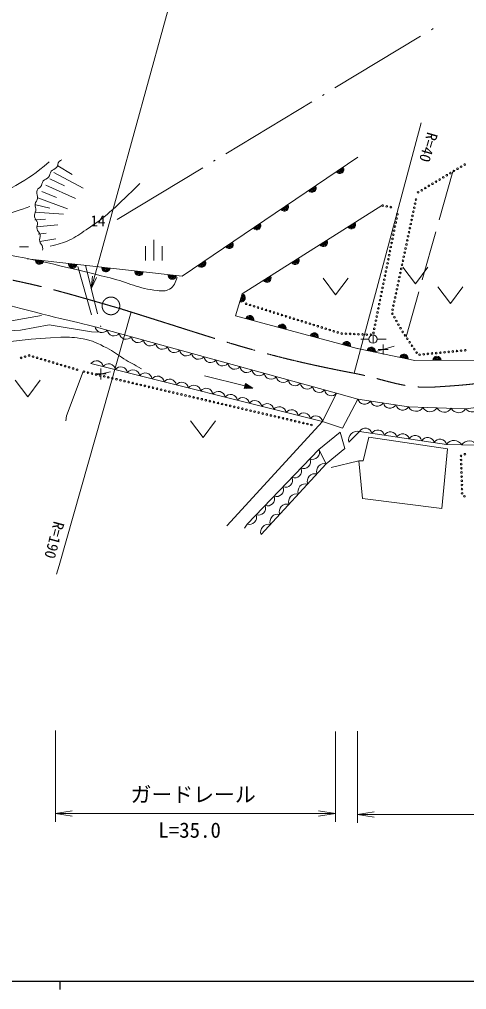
# Model space of a CAD drawing. Units: millimetres, scale not verified. Extents: x 40000 to 680000, y 20000 to 380000.
# Drawn here: x 163174 to 216739, y 204000 to 320319 of the extents above; entities that cross this region are included whole.
import ezdxf
from ezdxf.enums import TextEntityAlignment as Align

# ---------------------------------------------------------------- set-up
doc = ezdxf.new("R2010")
doc.units = ezdxf.units.MM
doc.header["$LTSCALE"] = 1000
for name, pattern in [('CHAIN', [18.5, 12, -1.5, 3.5, -1.5]), ('DASHED', [7.5, 6, -1.5]), ('LONG_DASHED_DOTTED', [15.25, 12, -1.5, 0.25, -1.5])]:
    doc.linetypes.add(name, pattern=pattern)
for name, color, linetype, lineweight in [('M-BMK', 2, 'CHAIN', 13), ('M-STR-HTXT', 7, 'Continuous', 13), ('M-TTL-BAND', 7, 'Continuous', 25), ('M-WORK', 1, 'Continuous', 13)]:
    doc.layers.add(name, color=color, linetype=linetype, lineweight=lineweight)
doc.styles.add('ＭＳ ゴシック', font='')
doc.styles.get('ＭＳ ゴシック').set_extended_font_data('MS Gothic')

# ---------------------------------------------------------------- blocks, each defined once
blk = doc.blocks.new('plus')
at = {"color": 0, "linetype": 'Continuous', "lineweight": -2}
for p, q in [((-1.25, 0), (1.25, 0)), ((0, -1.25), (0, 1.25))]:
    blk.add_line(p, q, dxfattribs=at)
blk = doc.blocks.new('open_arrow')
at = {"color": 0, "linetype": 'Continuous', "lineweight": -2}
blk.add_lwpolyline([(7.5, 1.25), (0, 0), (7.5, -1.25)], dxfattribs=at)

msp = doc.modelspace()

# ---------------------------------------------------------------- linework, layer by layer
at = {"layer": 'M-BMK'}
msp.add_circle((174139, 285969), 1058, dxfattribs=at)
for points, knots in [([(75211, 295703), (97440, 294593), (103120, 294359), (120992, 293220), (130689, 292602), (136151, 292586), (145811, 291540), (151210, 290955), (154242, 290610), (159578, 289601), (165743, 288434), (167876, 287775), (175154, 285671)], [0, 0, 0, 0, 1, 1, 1, 2, 2, 2, 3, 3, 3, 4, 4, 4, 4]), ([(175154, 285671), (188306, 281569), (192073, 280034), (203262, 277895), (207035, 277174), (209124, 276007), (212957, 276247), (217031, 276501), (219342, 276707), (223313, 277651), (223986, 277811), (224350, 277951), (225008, 278168), (226568, 278684), (227461, 278930), (228972, 279575), (235340, 282295), (238353, 285032), (244800, 287561), (247715, 288705), (249464, 289210), (252584, 289486), (254842, 289686), (256126, 289704), (258387, 289543), (259783, 289444), (260539, 289168), (261920, 288940), (265045, 288425), (266056, 288303), (269942, 287763)], [0, 0, 0, 0, 1, 1, 1, 2, 2, 2, 3, 3, 3, 4, 4, 4, 5, 5, 5, 6, 6, 6, 7, 7, 7, 8, 8, 8, 9, 9, 9, 10, 10, 10, 10])]:
    msp.add_open_spline(points, degree=3, knots=knots, dxfattribs=at)
at = {"layer": 'M-STR-HTXT'}
for p, q in [((203262, 277895), (211310, 307902)), ((167947, 254849), (176548, 285264)), ((167630, 253820), (167947, 254849)), ((167500, 235055), (167500, 224109)), ((203683, 235002), (203683, 223990)), ((201022, 234949), (201022, 224109)), ((167500, 225109), (201022, 225109)), ((203683, 224990), (245910, 224990))]:
    msp.add_line(p, q, dxfattribs=at)
msp.add_lwpolyline([(171780, 288012), (182075, 325448), (206320, 325383)], dxfattribs=at)
at = {"layer": 'M-TTL-BAND'}
for p, q in [((40000, 205000), (579000, 205000)), ((168000, 205000), (168000, 204000))]:
    msp.add_line(p, q, dxfattribs=at)
at = {"layer": 'M-WORK', "linetype": 'LONG_DASHED_DOTTED'}
msp.add_line((174864, 296324), (213758, 319834), dxfattribs=at)
at = {"layer": 'M-WORK'}
for p, q in [((167772, 302743), (169502, 301729)), ((167291, 301983), (170818, 300075)), ((166328, 300462), (169882, 298845)), ((166809, 301223), (168558, 300353)), ((165365, 298941), (168939, 297605)), ((165846, 299702), (167609, 298972)), ((165144, 298087), (166817, 297695)), ((165026, 297194), (168455, 296969)), ((165007, 296307), (166304, 296385)), ((165210, 295430), (167795, 295691)), ((165412, 294553), (166374, 294690)), ((165615, 293676), (167525, 294028)), ((178288, 291396), (178288, 293146)), ((179288, 291396), (179288, 293896)), ((180288, 291396), (180288, 293146)), ((163176, 293045), (164264, 293049)), ((209104, 290621), (210604, 288621)), ((210604, 288621), (212104, 290621)), ((199552, 289302), (201052, 287302)), ((201052, 287302), (202552, 289302)), ((213299, 288273), (214799, 286273)), ((214799, 286273), (216299, 288273)), ((156238, 283167), (165832, 284804)), ((160490, 282879), (163305, 283052)), ((163305, 283052), (166752, 283713)), ((166752, 283713), (171807, 282879)), ((171807, 282879), (172842, 282822)), ((172240, 283473), (201176, 275495)), ((205036, 281996), (204077, 281983)), ((205530, 281491), (205530, 282491)), ((206033, 281968), (207121, 281972)), ((205623, 280411), (208062, 281146)), ((199496, 272091), (171747, 279071)), ((174104, 278071), (172259, 277664)), ((162664, 277059), (164164, 275059)), ((164164, 275059), (165664, 277059)), ((185337, 277578), (190184, 276367)), ((190257, 276658), (190111, 276076)), ((191154, 276124), (190111, 276076)), ((190320, 276085), (190126, 276134)), ((190140, 276192), (190528, 276095)), ((190737, 276105), (190155, 276250)), ((190169, 276308), (190946, 276114)), ((191154, 276124), (190184, 276367)), ((190199, 276425), (190975, 276231)), ((190795, 276338), (190213, 276483)), ((190228, 276541), (190616, 276444)), ((190436, 276551), (190242, 276600)), ((191154, 276124), (190257, 276658)), ((199496, 272091), (201176, 275495)), ((201176, 275495), (203718, 274805)), ((203718, 274805), (201866, 271315)), ((183680, 272191), (185180, 270191)), ((185180, 270191), (186680, 272191)), ((188027, 259585), (199496, 272091)), ((201866, 271315), (199496, 272091)), ((199057, 268737), (201585, 270843)), ((201585, 270843), (202160, 268871)), ((205030, 270219), (204360, 267404)), ((214452, 268840), (205030, 270219)), ((199938, 267033), (199057, 268737)), ((202160, 268871), (199938, 267033)), ((213770, 261699), (214452, 268840)), ((199938, 267033), (192125, 258549)), ((204360, 267404), (203847, 267399)), ((203847, 267399), (204269, 262863)), ((204269, 262863), (213770, 261699))]:
    msp.add_line(p, q, dxfattribs=at)
at = {"layer": 'M-WORK', "linetype": 'DASHED'}
for p, q in [((215095, 302072), (209486, 282250)), ((171071, 290835), (172921, 283473)), ((170153, 290674), (172240, 283473)), ((200529, 266581), (203847, 267399))]:
    msp.add_line(p, q, dxfattribs=at)
at = {"layer": 'M-WORK'}
for points in [[(164099, 291627), (182675, 289517), (203731, 303818)], [(203797, 280817), (189073, 284775), (189865, 287414), (206594, 298021)], [(255253, 286248), (226495, 271035), (221928, 269771), (217992, 269254), (214344, 269369), (203917, 270920), (202624, 269627)], [(203718, 274805), (209794, 273857), (216602, 273642), (223927, 274547), (229442, 276615), (238965, 281699), (245945, 285319)], [(229998, 283300), (223384, 280345), (217638, 279477), (210531, 279407), (203456, 280909)], [(190133, 259315), (190440, 259813), (199057, 268737)]]:
    msp.add_lwpolyline(points, dxfattribs=at)
at = {"layer": 'M-WORK', "linetype": 'DASHED'}
msp.add_lwpolyline([(168727, 272203), (168813, 272806), (170802, 278111)], dxfattribs=at)
at = {"layer": 'M-WORK'}
for centre, radius in [((215655, 302406), 100), ((216084, 302662), 100), ((216513, 302919), 100), ((213938, 301381), 100), ((214367, 301637), 100), ((214796, 301893), 100), ((215225, 302150), 100), ((211791, 300099), 100), ((212220, 300355), 100), ((212650, 300611), 100), ((213079, 300868), 100), ((213508, 301124), 100), ((210933, 299586), 100), ((211362, 299842), 100), ((206692, 298002), 100), ((207183, 297907), 100), ((207674, 297812), 100), ((210466, 297741), 100), ((210570, 298230), 100), ((210674, 298719), 100), ((208459, 296949), 100), ((210258, 296763), 100), ((210362, 297252), 100), ((208161, 295479), 100), ((208260, 295969), 100), ((208360, 296459), 100), ((210051, 295785), 100), ((210155, 296274), 100), ((207963, 294499), 100), ((208062, 294989), 100), ((209739, 294318), 100), ((209843, 294807), 100), ((209947, 295296), 100), ((207665, 293029), 100), ((207764, 293519), 100), ((207863, 294009), 100), ((209532, 293339), 100), ((209635, 293828), 100), ((207466, 292049), 100), ((207565, 292539), 100), ((209220, 291872), 100), ((209324, 292361), 100), ((209428, 292850), 100), ((207268, 291069), 100), ((207367, 291559), 100), ((209012, 290894), 100), ((209116, 291383), 100), ((206970, 289599), 100), ((207069, 290089), 100), ((207168, 290579), 100), ((208805, 289916), 100), ((208908, 290405), 100), ((206771, 288618), 100), ((206870, 289109), 100), ((208493, 288448), 100), ((208597, 288937), 100), ((208701, 289427), 100), ((206573, 287638), 100), ((206672, 288128), 100), ((208285, 287470), 100), ((208389, 287959), 100), ((190330, 286223), 100), ((190807, 286073), 100), ((206275, 286168), 100), ((206374, 286658), 100), ((206473, 287148), 100), ((208078, 286492), 100), ((208182, 286981), 100), ((191284, 285924), 100), ((191761, 285774), 100), ((192238, 285625), 100), ((192715, 285475), 100), ((193192, 285326), 100), ((193670, 285176), 100), ((194147, 285027), 100), ((206076, 285188), 100), ((206175, 285678), 100), ((207852, 285038), 100), ((207870, 285514), 100), ((207974, 286003), 100), ((194624, 284877), 100), ((195101, 284728), 100), ((195578, 284578), 100), ((196055, 284429), 100), ((196532, 284279), 100), ((197009, 284130), 100), ((197487, 283980), 100), ((197964, 283831), 100), ((205778, 283718), 100), ((205878, 284208), 100), ((205977, 284698), 100), ((208096, 284601), 100), ((208339, 284164), 100), ((208583, 283728), 100), ((198441, 283681), 100), ((198918, 283532), 100), ((199395, 283382), 100), ((199872, 283233), 100), ((200349, 283083), 100), ((200826, 282934), 100), ((201304, 282784), 100), ((201785, 282660), 100), ((202285, 282637), 100), ((202784, 282615), 100), ((203284, 282592), 100), ((203783, 282570), 100), ((205580, 282738), 100), ((205679, 283228), 100), ((208826, 283291), 100), ((209075, 282858), 100), ((204283, 282548), 100), ((204782, 282525), 100), ((205530, 281991), 500), ((205282, 282503), 100), ((209355, 282443), 100), ((209635, 282029), 100), ((209914, 281614), 100), ((210194, 281200), 100), ((210474, 280786), 100), ((210754, 280371), 100), ((212603, 280265), 100), ((213101, 280313), 100), ((213598, 280362), 100), ((214096, 280410), 100), ((214594, 280459), 100), ((215091, 280507), 100), ((215589, 280555), 100), ((216087, 280604), 100), ((216584, 280652), 100), ((163383, 279736), 100), ((163858, 279890), 100), ((164334, 280028), 100), ((164814, 279886), 100), ((165293, 279744), 100), ((165773, 279602), 100), ((166252, 279460), 100), ((166731, 279318), 100), ((167211, 279176), 100), ((211110, 280120), 100), ((211608, 280168), 100), ((212106, 280217), 100), ((167690, 279034), 100), ((168169, 278891), 100), ((168649, 278749), 100), ((169128, 278607), 100), ((169608, 278465), 100), ((170087, 278323), 100), ((170899, 278088), 100), ((171386, 277974), 100), ((171873, 277860), 100), ((172360, 277746), 100), ((172847, 277632), 100), ((173333, 277518), 100), ((173820, 277403), 100), ((174307, 277289), 100), ((174794, 277175), 100), ((175281, 277061), 100), ((175767, 276947), 100), ((176254, 276833), 100), ((176741, 276719), 100), ((177228, 276605), 100), ((177715, 276490), 100), ((178201, 276376), 100), ((178688, 276262), 100), ((179175, 276148), 100), ((179662, 276034), 100), ((180149, 275920), 100), ((180635, 275806), 100), ((181122, 275692), 100), ((181609, 275577), 100), ((182096, 275463), 100), ((182583, 275349), 100), ((183069, 275235), 100), ((183556, 275121), 100), ((184043, 275007), 100), ((184530, 274893), 100), ((185017, 274779), 100), ((185503, 274664), 100), ((185990, 274550), 100), ((186477, 274436), 100), ((186964, 274322), 100), ((187451, 274208), 100), ((187937, 274094), 100), ((188424, 273980), 100), ((188911, 273866), 100), ((189398, 273751), 100), ((189885, 273637), 100), ((190371, 273523), 100), ((190858, 273409), 100), ((191345, 273295), 100), ((191832, 273181), 100), ((192319, 273067), 100), ((192805, 272953), 100), ((193292, 272838), 100), ((193779, 272724), 100), ((194266, 272610), 100), ((194753, 272496), 100), ((195239, 272382), 100), ((195726, 272268), 100), ((196213, 272154), 100), ((196700, 272040), 100), ((197187, 271925), 100), ((197673, 271811), 100), ((198160, 271697), 100), ((216074, 267991), 100), ((216083, 267496), 100), ((216534, 268188), 100), ((216098, 266996), 100), ((216113, 266497), 100), ((216129, 265997), 100), ((216144, 265497), 100), ((216160, 264997), 100), ((216175, 264498), 100), ((216190, 263998), 100), ((216206, 263498), 100), ((216486, 263140), 100)]:
    msp.add_circle(centre, radius, dxfattribs=at)
for centre, radius, start, end in [((167031, 303038), 753, 290.84776, 350.57343), ((168517, 302792), 753, 110.84776, 170.57343), ((201539, 302329), 500, 214.18427, 34.18427), ((201539, 302329), 400, 214.18427, 34.18427), ((201539, 302329), 300, 214.18427, 34.18427), ((201539, 302329), 200, 214.18427, 34.18427), ((166081, 301877), 753, 290.84776, 350.57343), ((167567, 301631), 753, 110.84776, 170.57343), ((201539, 302329), 100, 214.18427, 34.18427), ((165131, 300716), 753, 290.84776, 350.57343), ((166617, 300470), 753, 110.84776, 170.57343), ((198231, 300082), 500, 214.18427, 34.18427), ((198231, 300082), 400, 214.18427, 34.18427), ((198231, 300082), 300, 214.18427, 34.18427), ((198231, 300082), 200, 214.18427, 34.18427), ((198231, 300082), 100, 214.18427, 34.18427), ((164604, 298983), 753, 322.58629, 22.31195), ((165997, 299555), 753, 142.58629, 202.31195), ((164407, 297496), 753, 322.58629, 22.31195), ((165800, 298068), 753, 142.58629, 202.31195), ((194922, 297835), 500, 214.18427, 34.18427), ((194922, 297835), 400, 214.18427, 34.18427), ((194922, 297835), 300, 214.18427, 34.18427), ((194922, 297835), 200, 214.18427, 34.18427), ((194922, 297835), 100, 214.18427, 34.18427), ((165721, 296806), 753, 162.00377, 221.72944), ((164597, 295803), 753, 342.00377, 41.72944), ((166030, 295338), 753, 162.00377, 221.72944), ((191613, 295587), 500, 214.18427, 34.18427), ((191613, 295587), 400, 214.18427, 34.18427), ((191613, 295587), 300, 214.18427, 34.18427), ((191613, 295587), 200, 214.18427, 34.18427), ((191613, 295587), 100, 214.18427, 34.18427), ((202954, 295713), 500, 212.37753, 32.37753), ((202954, 295713), 400, 212.37753, 32.37753), ((202954, 295713), 300, 212.37753, 32.37753), ((202954, 295713), 200, 212.37753, 32.37753), ((202954, 295713), 100, 212.37753, 32.37753), ((164906, 294335), 753, 342.00377, 41.72944), ((166338, 293870), 753, 162.00377, 221.72944), ((165214, 292867), 753, 342.00377, 41.72944), ((188304, 293340), 500, 214.18427, 34.18427), ((188304, 293340), 400, 214.18427, 34.18427), ((188304, 293340), 300, 214.18427, 34.18427), ((188304, 293340), 200, 214.18427, 34.18427), ((188304, 293340), 100, 214.18427, 34.18427), ((199576, 293571), 500, 212.37753, 32.37753), ((199576, 293571), 400, 212.37753, 32.37753), ((199576, 293571), 300, 212.37753, 32.37753), ((199576, 293571), 200, 212.37753, 32.37753), ((199576, 293571), 100, 212.37753, 32.37753), ((165589, 291458), 500, 173.51693, 353.51693), ((165589, 291458), 400, 173.51693, 353.51693), ((165589, 291458), 300, 173.51693, 353.51693), ((165589, 291458), 200, 173.51693, 353.51693), ((165589, 291458), 100, 173.51693, 353.51693), ((169564, 291006), 500, 173.51693, 353.51693), ((169564, 291006), 400, 173.51693, 353.51693), ((169564, 291006), 300, 173.51693, 353.51693), ((169564, 291006), 200, 173.51693, 353.51693), ((169564, 291006), 100, 173.51693, 353.51693), ((184995, 291092), 500, 214.18427, 34.18427), ((184995, 291092), 400, 214.18427, 34.18427), ((184995, 291092), 300, 214.18427, 34.18427), ((184995, 291092), 200, 214.18427, 34.18427), ((184995, 291092), 100, 214.18427, 34.18427), ((196198, 291429), 500, 212.37753, 32.37753), ((196198, 291429), 400, 212.37753, 32.37753), ((196198, 291429), 300, 212.37753, 32.37753), ((196198, 291429), 200, 212.37753, 32.37753), ((196198, 291429), 100, 212.37753, 32.37753), ((173538, 290555), 500, 173.51693, 353.51693), ((173538, 290555), 400, 173.51693, 353.51693), ((173538, 290555), 300, 173.51693, 353.51693), ((173538, 290555), 200, 173.51693, 353.51693), ((173538, 290555), 100, 173.51693, 353.51693), ((177513, 290103), 500, 173.51693, 353.51693), ((177513, 290103), 400, 173.51693, 353.51693), ((177513, 290103), 300, 173.51693, 353.51693), ((177513, 290103), 200, 173.51693, 353.51693), ((177513, 290103), 100, 173.51693, 353.51693), ((181487, 289652), 500, 173.51693, 353.51693), ((181487, 289652), 400, 173.51693, 353.51693), ((181487, 289652), 300, 173.51693, 353.51693), ((181487, 289652), 200, 173.51693, 353.51693), ((181487, 289652), 100, 173.51693, 353.51693), ((192820, 289287), 500, 212.37753, 32.37753), ((192820, 289287), 400, 212.37753, 32.37753), ((192820, 289287), 300, 212.37753, 32.37753), ((192820, 289287), 200, 212.37753, 32.37753), ((192820, 289287), 100, 212.37753, 32.37753), ((189721, 286934), 500, 253.30076, 73.30076), ((189721, 286934), 400, 253.30076, 73.30076), ((189721, 286934), 300, 253.30076, 73.30076), ((189721, 286934), 200, 253.30076, 73.30076), ((189721, 286934), 100, 253.30076, 73.30076), ((190760, 284322), 500, 344.95361, 164.95361), ((190760, 284322), 400, 344.95361, 164.95361), ((190760, 284322), 300, 344.95361, 164.95361), ((190760, 284322), 200, 344.95361, 164.95361), ((190760, 284322), 100, 344.95361, 164.95361), ((173047, 283576), 813, 187.23157, 321.93712), ((174494, 283177), 813, 187.23157, 321.93712), ((175941, 282778), 813, 187.23157, 321.93712), ((194623, 283283), 500, 344.95361, 164.95361), ((194623, 283283), 400, 344.95361, 164.95361), ((194623, 283283), 300, 344.95361, 164.95361), ((194623, 283283), 200, 344.95361, 164.95361), ((194623, 283283), 100, 344.95361, 164.95361), ((198485, 282245), 500, 344.95361, 164.95361), ((177387, 282379), 813, 187.23157, 321.93712), ((178834, 281980), 813, 187.23157, 321.93712), ((198485, 282245), 400, 344.95361, 164.95361), ((198485, 282245), 300, 344.95361, 164.95361), ((198485, 282245), 200, 344.95361, 164.95361), ((198485, 282245), 100, 344.95361, 164.95361), ((202348, 281207), 500, 344.95361, 164.95361), ((202348, 281207), 400, 344.95361, 164.95361), ((202348, 281207), 300, 344.95361, 164.95361), ((180281, 281581), 813, 187.23157, 321.93712), ((181728, 281182), 813, 187.23157, 321.93712), ((183175, 280783), 813, 187.23157, 321.93712), ((202348, 281207), 200, 344.95361, 164.95361), ((202348, 281207), 100, 344.95361, 164.95361), ((205310, 280515), 500, 348.01603, 168.01603), ((205310, 280515), 400, 348.01603, 168.01603), ((205310, 280515), 300, 348.01603, 168.01603), ((205310, 280515), 200, 348.01603, 168.01603), ((205310, 280515), 100, 348.01603, 168.01603), ((172400, 278580), 817, 8.70985, 143.05026), ((184621, 280384), 813, 187.23157, 321.93712), ((186068, 279985), 813, 187.23157, 321.93712), ((187515, 279586), 813, 187.23157, 321.93712), ((209223, 279685), 500, 348.01603, 168.01603), ((209223, 279685), 400, 348.01603, 168.01603), ((209223, 279685), 300, 348.01603, 168.01603), ((209223, 279685), 200, 348.01603, 168.01603), ((209223, 279685), 100, 348.01603, 168.01603), ((213194, 279433), 500, 0.56727, 180.56727), ((213194, 279433), 400, 0.56727, 180.56727), ((213194, 279433), 300, 0.56727, 180.56727), ((213194, 279433), 200, 0.56727, 180.56727), ((213194, 279433), 100, 0.56727, 180.56727), ((173860, 278213), 817, 8.70985, 143.05026), ((175321, 277845), 817, 8.70985, 143.05026), ((176781, 277478), 817, 8.70985, 143.05026), ((188962, 279187), 813, 187.23157, 321.93712), ((190408, 278788), 813, 187.23157, 321.93712), ((191855, 278390), 813, 187.23157, 321.93712), ((178241, 277110), 817, 8.70985, 143.05026), ((179702, 276743), 817, 8.70985, 143.05026), ((181162, 276376), 817, 8.70985, 143.05026), ((193302, 277991), 813, 187.23157, 321.93712), ((194749, 277592), 813, 187.23157, 321.93712), ((196196, 277193), 813, 187.23157, 321.93712), ((182623, 276008), 817, 8.70985, 143.05026), ((184083, 275641), 817, 8.70985, 143.05026), ((185544, 275273), 817, 8.70985, 143.05026), ((187004, 274906), 817, 8.70985, 143.05026), ((197642, 276794), 813, 187.23157, 321.93712), ((199089, 276395), 813, 187.23157, 321.93712), ((200536, 275996), 813, 187.23157, 321.93712), ((188465, 274539), 817, 8.70985, 143.05026), ((189925, 274171), 817, 8.70985, 143.05026), ((191386, 273804), 817, 8.70985, 143.05026), ((204530, 275023), 841, 195.04254, 327.22094), ((206049, 274786), 841, 195.04254, 327.22094), ((192846, 273436), 817, 8.70985, 143.05026), ((194307, 273069), 817, 8.70985, 143.05026), ((195767, 272702), 817, 8.70985, 143.05026), ((207568, 274549), 841, 195.04254, 327.22094), ((209087, 274312), 841, 195.04254, 327.22094), ((210660, 274305), 975, 207.34005, 329.03484), ((212362, 274251), 975, 207.34005, 329.03484), ((214064, 274197), 975, 207.34005, 329.03484), ((215766, 274143), 975, 207.34005, 329.03484), ((217444, 274352), 1101, 220.13078, 333.9533), ((197228, 272334), 817, 8.70985, 143.05026), ((198688, 271967), 817, 8.70985, 143.05026), ((204615, 270496), 817, 14.37027, 148.70716), ((206104, 270274), 817, 14.37027, 148.70716), ((203684, 269860), 1086, 77.64092, 192.35908), ((207594, 270052), 817, 14.37027, 148.70716), ((209084, 269831), 817, 14.37027, 148.70716), ((210573, 269609), 817, 14.37027, 148.70716), ((212063, 269388), 817, 14.37027, 148.70716), ((213553, 269166), 817, 14.37027, 148.70716), ((198266, 268423), 851, 250.36802, 21.63337), ((215238, 268758), 1083, 30.75485, 145.63716), ((217062, 268700), 1083, 30.75485, 145.63716), ((197189, 267308), 851, 250.36802, 21.63337), ((196112, 266192), 851, 250.36802, 21.63337), ((199695, 266136), 929, 74.84552, 199.86476), ((195034, 265077), 851, 250.36802, 21.63337), ((198579, 264924), 929, 74.84552, 199.86476), ((193957, 263961), 851, 250.36802, 21.63337), ((197463, 263712), 929, 74.84552, 199.86476), ((192880, 262846), 851, 250.36802, 21.63337), ((196347, 262500), 929, 74.84552, 199.86476), ((191803, 261730), 851, 250.36802, 21.63337), ((195231, 261288), 929, 74.84552, 199.86476), ((190726, 260615), 851, 250.36802, 21.63337), ((194114, 260076), 929, 74.84552, 199.86476), ((192998, 258864), 929, 74.84552, 199.86476)]:
    msp.add_arc(centre, radius, start, end, dxfattribs=at)
for points, knots in [([(75579, 300157), (76331, 300429), (76625, 300488), (77315, 300604), (78645, 300828), (79418, 300537), (80763, 300440), (81628, 300377), (82104, 300111), (82968, 300182), (84259, 300288), (84988, 300461), (86204, 300909), (87235, 301288), (87770, 301614), (88714, 302176), (89533, 302663), (89778, 303374), (90708, 303583), (91611, 303785), (92165, 303790), (93077, 303630), (93260, 303597), (93331, 303488), (93491, 303393), (94410, 302847), (94867, 302448), (95789, 301908), (96540, 301468), (96919, 301130), (97728, 300813), (99328, 300187), (100296, 300028), (101981, 299695), (103526, 299390), (104401, 299248), (105969, 299109), (107294, 298991), (108040, 298970), (109370, 298921), (118006, 298604), (122846, 298450), (131487, 298335), (134409, 298296), (136054, 298509), (138969, 298300), (141203, 298140), (142444, 297934), (144668, 297666), (146704, 297422), (147825, 297000), (149875, 296998), (152178, 296996), (153487, 297226), (155715, 297807), (158551, 298547), (160218, 298938), (162752, 300411), (164397, 301367), (165046, 301812), (166727, 303225)], [0, 0, 0, 0, 1, 1, 1, 2, 2, 2, 3, 3, 3, 4, 4, 4, 5, 5, 5, 6, 6, 6, 7, 7, 7, 8, 8, 8, 9, 9, 9, 10, 10, 10, 11, 11, 11, 12, 12, 12, 13, 13, 13, 14, 14, 14, 15, 15, 15, 16, 16, 16, 17, 17, 17, 18, 18, 18, 19, 19, 19, 20, 20, 20, 20]), ([(166869, 293149), (167912, 293377), (168287, 293460), (169129, 293839), (169987, 294224), (170392, 294587), (171178, 295103), (173950, 296921), (174757, 297919), (177613, 300637)], [0, 0, 0, 0, 1, 1, 1, 2, 2, 2, 3, 3, 3, 3]), ([(75454, 298641), (100424, 297328), (106816, 297072), (126895, 295696), (134623, 295167), (138974, 295113), (146675, 294276), (151401, 293763), (154041, 293388), (158734, 292627), (164771, 291648), (168100, 290781), (174038, 289320), (176262, 288772), (177424, 288042), (179702, 287807), (180267, 287749), (180648, 287708), (181145, 287983), (181718, 288300), (181852, 288778), (182060, 289390)], [0, 0, 0, 0, 1, 1, 1, 2, 2, 2, 3, 3, 3, 4, 4, 4, 5, 5, 5, 6, 6, 6, 7, 7, 7, 7]), ([(118424, 296309), (121097, 297047), (121979, 297306), (124319, 297559), (126487, 297795), (127721, 297738), (129901, 297669), (133573, 297553), (135603, 297074), (139267, 296809), (142386, 296583), (144131, 296401), (147257, 296324), (151678, 296215), (154232, 295491), (158578, 296309), (160909, 296747), (161868, 296957), (164441, 297888)], [0, 0, 0, 0, 1, 1, 1, 2, 2, 2, 3, 3, 3, 4, 4, 4, 5, 5, 5, 6, 6, 6, 6]), ([(74968, 292453), (92529, 291734), (96946, 291539), (111035, 291021), (116825, 290808), (120073, 290814), (125858, 290489), (130979, 290202), (133850, 290036), (138956, 289541), (145986, 288861), (149945, 288500), (156881, 287172), (161031, 286377), (163286, 285613), (167395, 284629), (169287, 284176), (169880, 284034), (172240, 283473)], [0, 0, 0, 0, 1, 1, 1, 2, 2, 2, 3, 3, 3, 4, 4, 4, 5, 5, 5, 6, 6, 6, 6]), ([(132425, 276847), (141363, 278270), (143635, 278633), (150831, 279712), (157583, 280725), (161307, 281969), (168131, 282219), (169176, 282257), (169770, 282192), (170802, 282018), (171975, 281820), (172580, 281456), (173646, 280926), (174491, 280506), (174877, 280119), (175685, 279633), (176504, 279142), (176782, 278990), (177811, 278427)], [0, 0, 0, 0, 1, 1, 1, 2, 2, 2, 3, 3, 3, 4, 4, 4, 5, 5, 5, 6, 6, 6, 6])]:
    msp.add_open_spline(points, degree=3, knots=knots, dxfattribs=at)

# ---------------------------------------------------------------- block references
at = {"layer": 'M-STR-HTXT'}
for p, xscale, yscale, rotation in [((171780, 288012), 200, 200, 74.6), ((201022, 225109), 267, 267, 180)]:
    msp.add_blockref('open_arrow', p, dxfattribs=dict(at, xscale=xscale, yscale=yscale, rotation=rotation))
at = {"layer": 'M-STR-HTXT', "xscale": 267, "yscale": 267}
for p in [(167500, 225109), (203683, 224990)]:
    msp.add_blockref('open_arrow', p, dxfattribs=at)
at = {"layer": 'M-WORK'}
for p, xscale, yscale in [((206763, 280754), 480, 480), ((172920, 277810), 520, 520)]:
    msp.add_blockref('plus', p, dxfattribs=dict(at, xscale=xscale, yscale=yscale))

# ---------------------------------------------------------------- texts
at = {"layer": 'M-STR-HTXT', "style": 'ＭＳ ゴシック'}
for s, rotation, p in [('R=40', 253.706, (211663, 307000)), ('R=190', 255.124, (166921, 260329))]:
    msp.add_text(s, height=1320, rotation=rotation, dxfattribs=at).set_placement(p, align=Align.BOTTOM_LEFT)
msp.add_text('ガードレール', height=1833, dxfattribs=at).set_placement((176485, 225925), align=Align.BOTTOM_LEFT)
msp.add_text('L=35.0', height=1833, dxfattribs=at).set_placement((183566, 221655), align=Align.BOTTOM_CENTER)
at = {"layer": 'M-WORK', "style": 'ＭＳ ゴシック'}
msp.add_text('14', height=1320, dxfattribs=at).set_placement((171678, 295103), align=Align.BOTTOM_LEFT)

doc.saveas('drawing.dxf')
